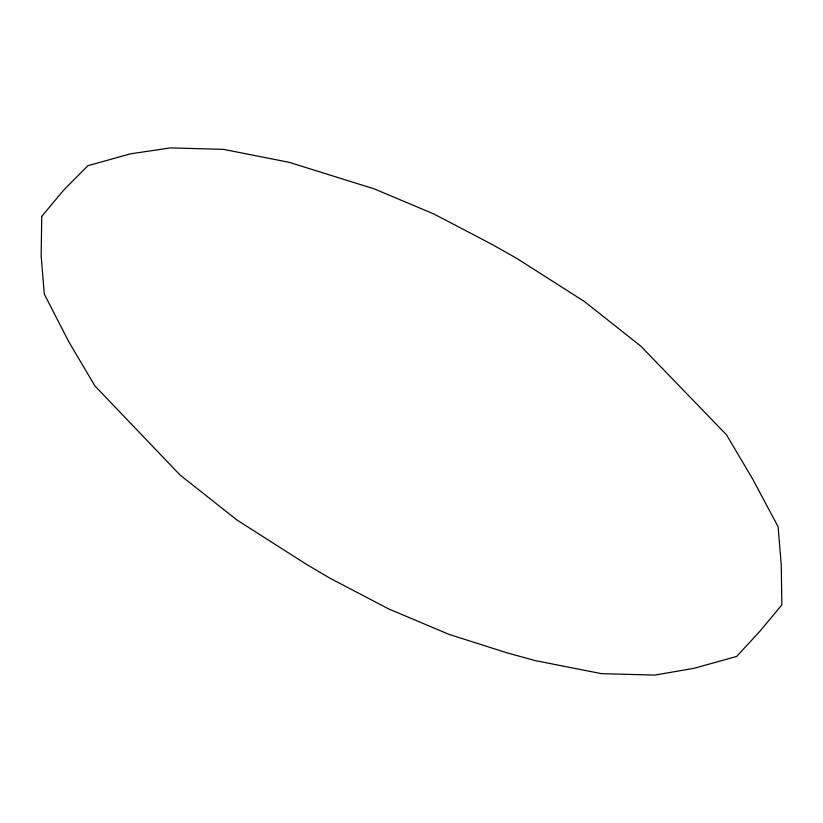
<?xml version="1.0" encoding="UTF-8"?>
<svg xmlns="http://www.w3.org/2000/svg" width="823" height="823" viewBox="0 0 823 823"><rect width="100%" height="100%" fill="white"/><g stroke="black" fill="none" stroke-linecap="round" stroke-linejoin="round"><path stroke-width="1.23" d="M41.747 216.387L41.15 255.716L44.298 294.068L68.576 341.401L94.882 385.884L179.99 474.964L237.024 520.064L305.94 564.012L330.054 578.271L388.785 608.979L449.06 634.379L506.783 652.762L534.981 660.55L601.376 673.636L654.82 675.097L693.943 668.327L736.729 656.415L759.763 631.385L781.85 604.926L781.253 565.041L778.116 526.751L752.695 479.12L726.524 434.853L640.86 346.185L584.361 301.496L516.072 257.959L491.67 244.215L433.865 213.99L374.527 188.981L289.161 162.316L223.393 149.354L170.433 147.903L130.487 153.839L87.907 165.69L63.803 189.969L41.747 216.387"/></g></svg>
